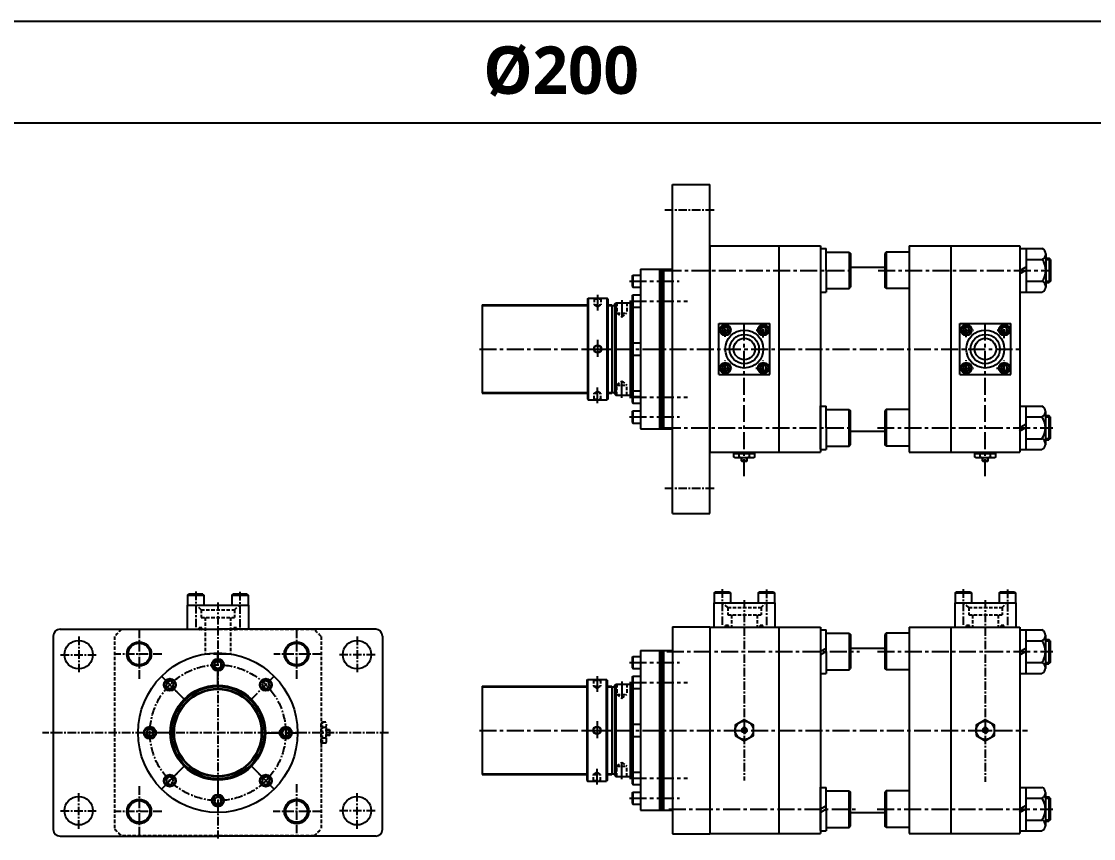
# Model space of a CAD drawing. Extents: x -819 to 9283, y 0 to 5329.
# Drawn here: x 4084 to 5663, y 1960 to 3164 of the extents above; entities that cross this region are included whole.
import ezdxf

# ---------------------------------------------------------------- set-up
doc = ezdxf.new("R2010")
doc.units = 0
doc.header["$LTSCALE"] = 10
doc.header["$MEASUREMENT"] = 0
for name, pattern in [('CENTER', [2, 1.25, -0.25, 0.25, -0.25]), ('CENTERX2', [4, 2.5, -0.5, 0.5, -0.5]), ('HIDDENX2', [0.75, 0.5, -0.25])]:
    doc.linetypes.add(name, pattern=pattern)
doc.layers.get('0').update_dxf_attribs({"linetype": 'CONTINUOUS'})
for name, color, linetype in [('CEN', 1, 'CENTERX2'), ('HID', 2, 'HIDDENX2'), ('ML', 7, 'CONTINUOUS')]:
    doc.layers.add(name, color=color, linetype=linetype)
doc.styles.add('문자', font='romans.shx')

msp = doc.modelspace()

# ---------------------------------------------------------------- linework, layer by layer
for p, q in [((9283.2, 3163.8), (0, 3163.8)), ((9283.2, 3013.8), (0, 3013.8))]:
    msp.add_line(p, q)
at = {"color": 7, "linetype": 'Continuous'}
for p, q in [((5133.3, 2521.9), (5133.3, 2527)), ((5133.3, 2527), (5139.7, 2527)), ((5134.3, 2527), (5134.3, 2529)), ((5134.3, 2529), (5163.5, 2529)), ((5139.7, 2527), (5164.5, 2527)), ((5141.1, 2521.9), (5141.1, 2527)), ((5156.7, 2521.9), (5156.7, 2527)), ((5163.5, 2527), (5163.5, 2529)), ((5164.5, 2521.9), (5164.5, 2527)), ((5488.3, 2521.9), (5488.3, 2527)), ((5488.3, 2527), (5494.7, 2527)), ((5489.3, 2527), (5489.3, 2529)), ((5489.3, 2529), (5518.5, 2529)), ((5494.7, 2527), (5519.5, 2527)), ((5496.1, 2521.9), (5496.1, 2527)), ((5511.7, 2521.9), (5511.7, 2527)), ((5518.5, 2527), (5518.5, 2529)), ((5519.5, 2521.9), (5519.5, 2527)), ((5136.5, 2521), (5161.3, 2521)), ((5144.9, 2521.2), (5144.9, 2521.2)), ((5144.9, 2516.5), (5144.9, 2521)), ((5144.9, 2516.5), (5145.4, 2516)), ((5152.9, 2516.5), (5144.9, 2516.5)), ((5145.4, 2516), (5152.4, 2516)), ((5152.9, 2516.5), (5152.4, 2516)), ((5152.9, 2516.5), (5152.9, 2521)), ((5491.5, 2521), (5516.3, 2521)), ((5499.9, 2521.2), (5499.9, 2521.2)), ((5499.9, 2516.5), (5499.9, 2521)), ((5499.9, 2516.5), (5500.4, 2516)), ((5507.9, 2516.5), (5499.9, 2516.5)), ((5500.4, 2516), (5507.4, 2516)), ((5507.9, 2516.5), (5507.4, 2516)), ((5507.9, 2516.5), (5507.9, 2521))]:
    msp.add_line(p, q, dxfattribs=at)
for points in [[(5135.4, 2111.3), (5148.9, 2103.5), (5162.4, 2111.3), (5162.4, 2126.9), (5148.9, 2134.7), (5135.4, 2126.9)], [(5490.4, 2111.3), (5503.9, 2103.5), (5517.4, 2111.3), (5517.4, 2126.9), (5503.9, 2134.7), (5490.4, 2126.9)], [(5147.5, 2121.6), (5146, 2119.1), (5147.5, 2116.6), (5150.4, 2116.6), (5151.8, 2119.1), (5150.4, 2121.6)], [(5502.5, 2121.6), (5501, 2119.1), (5502.5, 2116.6), (5505.4, 2116.6), (5506.8, 2119.1), (5505.4, 2121.6)]]:
    msp.add_lwpolyline(points, close=True, dxfattribs=at)
for centre, radius in [((5148.9, 2119.1), 13.5), ((5503.9, 2119.1), 13.5), ((5148.9, 2119.1), 3.5), ((5503.9, 2119.1), 3.5)]:
    msp.add_circle(centre, radius, dxfattribs=at)
for centre, radius, start, end in [((5136.5, 2526.6), 5.62, 235.6158, 270), ((5137.2, 2529.2), 8.22, 241.7006, 298.2994), ((5148.9, 2552.3), 31.3, 255.6172, 270.0141), ((5148.9, 2552.3), 31.3, 269.9859, 284.3828), ((5160.6, 2529.2), 8.22, 241.7006, 298.2994), ((5491.5, 2526.6), 5.62, 235.6158, 270), ((5492.2, 2529.2), 8.22, 241.7006, 298.2994), ((5503.9, 2552.3), 31.3, 255.6172, 270.0141), ((5503.9, 2552.3), 31.3, 269.9859, 284.3828), ((5515.6, 2529.2), 8.22, 241.7006, 298.2994)]:
    msp.add_arc(centre, radius, start, end, dxfattribs=at)
at = {"layer": 'CEN'}
for p, q in [((5031.3, 2797), (5309.4, 2797)), ((5346.1, 2797), (5599.9, 2797)), ((4979.9, 2781), (5052.9, 2781)), ((4932.8, 2760.8), (4932.8, 2737.6)), ((4968.4, 2753), (4968.4, 2725.4)), ((4979.9, 2751.7), (5065.4, 2751.7)), ((5148.9, 2493.5), (5148.9, 2718.5)), ((5503.9, 2493.5), (5503.9, 2718.5)), ((4932.8, 2694.4), (4932.8, 2667.5)), ((4758.9, 2681), (5554.4, 2681)), ((4912.2, 2681), (4953.4, 2681)), ((4912.2, 2681), (4953.4, 2681)), ((4932.8, 2601.1), (4932.8, 2624.3)), ((4968.4, 2609), (4968.4, 2636.6)), ((4979.9, 2610.3), (5065.4, 2610.3)), ((4979.9, 2581), (5053.5, 2581)), ((5030.4, 2565), (5305.2, 2565)), ((5344.9, 2565), (5603.4, 2565)), ((5034.8, 2235.1), (5318.6, 2235.1)), ((5345.2, 2235.1), (5603.4, 2235.1)), ((4979.9, 2219.1), (5053.5, 2219.1)), ((4932, 2198.9), (4932, 2175.7)), ((4968.4, 2191.1), (4968.4, 2163.5)), ((4979.9, 2189.8), (5065.4, 2189.8)), ((4932, 2132.5), (4932, 2105.6)), ((4758.9, 2119.1), (5566, 2119.1)), ((4911.4, 2119.1), (4952.6, 2119.1)), ((4911.4, 2119.1), (4952.6, 2119.1)), ((4968.4, 2047.1), (4968.4, 2074.7)), ((4932, 2039.2), (4932, 2062.4)), ((4979.9, 2048.4), (5065.4, 2048.4)), ((4979.9, 2019.1), (5053.5, 2019.1)), ((5037.6, 2003.1), (5313.5, 2003.1)), ((5344.6, 2003.1), (5603.4, 2003.1))]:
    msp.add_line(p, q, dxfattribs=at)
at = {"layer": 'HID'}
for p, q in [((4927.8, 2755), (4926.8, 2756)), ((4927.8, 2755), (4927.8, 2746)), ((4927.8, 2755), (4937.8, 2755)), ((4937.8, 2755), (4938.8, 2756)), ((4937.8, 2755), (4937.8, 2746)), ((4960.9, 2749), (4960.9, 2734)), ((4975.9, 2749), (4975.9, 2734)), ((4927.8, 2746), (4937.8, 2746)), ((4927.8, 2746), (4932.8, 2742.8)), ((4932.8, 2742.8), (4937.8, 2746)), ((4960.9, 2734), (4968.4, 2728.1)), ((4960.9, 2734), (4975.9, 2734)), ((4968.4, 2728.1), (4975.9, 2734)), ((4960.9, 2628), (4968.4, 2633.8)), ((4960.9, 2628), (4975.9, 2628)), ((4960.9, 2613), (4960.9, 2628)), ((4968.4, 2633.8), (4975.9, 2628)), ((4975.9, 2613), (4975.9, 2628)), ((4927.8, 2607), (4926.8, 2606)), ((4927.8, 2616), (4932.8, 2619.1)), ((4927.8, 2607), (4927.8, 2616)), ((4927.8, 2616), (4937.8, 2616)), ((4927.8, 2607), (4937.8, 2607)), ((4932.8, 2619.1), (4937.8, 2616)), ((4937.8, 2607), (4937.8, 2616)), ((4937.8, 2607), (4938.8, 2606)), ((5124.4, 2300.1), (5117.4, 2307.1)), ((5173.5, 2300.1), (5180.4, 2307.1)), ((5479.4, 2300.1), (5472.4, 2307.1)), ((5528.5, 2300.1), (5535.4, 2307.1)), ((4348.8, 2296.7), (4341.9, 2303.6)), ((4348.8, 2296.7), (4348.8, 2285.6)), ((4348.8, 2296.7), (4397.9, 2296.7)), ((4397.9, 2296.7), (4404.9, 2303.6)), ((4397.9, 2296.7), (4397.9, 2285.6)), ((5124.4, 2300.1), (5124.4, 2289.1)), ((5124.4, 2300.1), (5173.5, 2300.1)), ((5173.5, 2300.1), (5173.5, 2289.1)), ((5479.4, 2300.1), (5479.4, 2289.1)), ((5479.4, 2300.1), (5528.5, 2300.1)), ((5528.5, 2300.1), (5528.5, 2289.1)), ((4348.8, 2285.6), (4397.9, 2285.6)), ((4354.6, 2285.6), (4354.6, 2231.6)), ((4392.1, 2285.6), (4392.1, 2231.6)), ((5124.4, 2289.1), (5173.5, 2289.1)), ((5130.2, 2289.1), (5130.2, 2271.1)), ((5167.7, 2289.1), (5167.7, 2271.1)), ((5479.4, 2289.1), (5528.5, 2289.1)), ((5485.2, 2289.1), (5485.2, 2271.1)), ((5522.7, 2289.1), (5522.7, 2271.1)), ((4515.3, 2267.6), (4231.5, 2267.6)), ((4349.9, 2270), (4345.9, 2270)), ((4345.9, 2267.6), (4345.9, 2270)), ((4349.9, 2267.6), (4349.9, 2270)), ((4396.9, 2267.6), (4396.9, 2270)), ((4396.9, 2270), (4400.9, 2270)), ((4400.9, 2270), (4396.9, 2270)), ((4396.9, 2267.6), (4396.9, 2270)), ((4400.9, 2267.6), (4400.9, 2270)), ((4400.9, 2267.6), (4400.9, 2270)), ((5125.4, 2273.5), (5121.4, 2273.5)), ((5121.4, 2271.1), (5121.4, 2273.5)), ((5125.4, 2271.1), (5125.4, 2273.5)), ((5172.4, 2271.1), (5172.4, 2273.5)), ((5172.4, 2273.5), (5176.4, 2273.5)), ((5176.4, 2273.5), (5172.4, 2273.5)), ((5172.4, 2271.1), (5172.4, 2273.5)), ((5176.4, 2271.1), (5176.4, 2273.5)), ((5176.4, 2271.1), (5176.4, 2273.5)), ((5480.4, 2273.5), (5476.4, 2273.5)), ((5476.4, 2271.1), (5476.4, 2273.5)), ((5480.4, 2271.1), (5480.4, 2273.5)), ((5527.4, 2271.1), (5527.4, 2273.5)), ((5527.4, 2273.5), (5531.4, 2273.5)), ((5531.4, 2273.5), (5527.4, 2273.5)), ((5527.4, 2271.1), (5527.4, 2273.5)), ((5531.4, 2271.1), (5531.4, 2273.5)), ((5531.4, 2271.1), (5531.4, 2273.5)), ((4221.4, 2257.5), (4221.4, 1973.7)), ((4525.4, 2257.5), (4525.4, 1973.7)), ((4927, 2193.1), (4926, 2194.1)), ((4927, 2193.1), (4927, 2184.1)), ((4927, 2193.1), (4937, 2193.1)), ((4927, 2184.1), (4937, 2184.1)), ((4927, 2184.1), (4932, 2180.9)), ((4932, 2180.9), (4937, 2184.1)), ((4937, 2193.1), (4938, 2194.1)), ((4937, 2193.1), (4937, 2184.1)), ((4960.9, 2187.1), (4960.9, 2172.1)), ((4975.9, 2187.1), (4975.9, 2172.1)), ((4960.9, 2172.1), (4968.4, 2166.2)), ((4960.9, 2172.1), (4975.9, 2172.1)), ((4968.4, 2166.2), (4975.9, 2172.1)), ((4525.4, 2101), (4525.4, 2130.2)), ((4527.4, 2130.2), (4525.4, 2130.2)), ((4532.4, 2131.2), (4527.4, 2131.2)), ((4527.4, 2106.4), (4527.4, 2131.2)), ((4532.4, 2123.4), (4527.4, 2123.4)), ((4537.9, 2119.6), (4533.1, 2119.6)), ((4538.4, 2119.1), (4533.2, 2119.1)), ((4533.4, 2103.2), (4533.4, 2128)), ((4537.9, 2119.6), (4538.4, 2119.1)), ((4537.9, 2119.6), (4537.9, 2111.6)), ((4538.4, 2112.1), (4538.4, 2119.1)), ((4527.4, 2101), (4525.4, 2101)), ((4532.4, 2107.8), (4527.4, 2107.8)), ((4527.4, 2100), (4527.4, 2106.4)), ((4537.9, 2111.6), (4533.1, 2111.6)), ((4538.4, 2112.1), (4533.2, 2112.1)), ((4537.9, 2111.6), (4538.4, 2112.1)), ((4532.4, 2100), (4527.4, 2100)), ((4960.9, 2066.1), (4968.4, 2071.9)), ((4968.4, 2071.9), (4975.9, 2066.1)), ((4927, 2054.1), (4932, 2057.2)), ((4927, 2045.1), (4927, 2054.1)), ((4927, 2054.1), (4937, 2054.1)), ((4932, 2057.2), (4937, 2054.1)), ((4937, 2045.1), (4937, 2054.1)), ((4960.9, 2066.1), (4975.9, 2066.1)), ((4960.9, 2051.1), (4960.9, 2066.1)), ((4975.9, 2051.1), (4975.9, 2066.1)), ((4927, 2045.1), (4926, 2044.1)), ((4927, 2045.1), (4937, 2045.1)), ((4937, 2045.1), (4938, 2044.1)), ((4515.3, 1963.6), (4231.5, 1963.6))]:
    msp.add_line(p, q, dxfattribs=at)
for centre, radius, start, end in [((4373.4, 2115.6), 208, 133.0374, 136.9626), ((4347.2, 2268.8), 1.2, 90, 270), ((4348.6, 2268.8), 1.2, 270, 90), ((4398.2, 2268.8), 1.2, 90, 270), ((4399.6, 2268.8), 1.2, 270, 90), ((4373.4, 2115.6), 208, 43.0374, 46.9626), ((5122.8, 2272.3), 1.2, 90, 270), ((5124.1, 2272.3), 1.2, 270, 90), ((5173.8, 2272.3), 1.2, 90, 270), ((5175.1, 2272.3), 1.2, 270, 90), ((5477.8, 2272.3), 1.2, 90, 270), ((5479.1, 2272.3), 1.2, 270, 90), ((5528.8, 2272.3), 1.2, 90, 270), ((5530.1, 2272.3), 1.2, 270, 90), ((4525.2, 2127.3), 8.22, 331.7006, 28.2994), ((4502, 2115.6), 31.3, 359.9859, 14.3828), ((4502, 2115.6), 31.3, 345.6172, 0.0141), ((4525.2, 2103.9), 8.22, 331.7006, 28.2994), ((4527.8, 2103.2), 5.62, 325.6158, 0), ((4373.4, 2115.6), 208, 223.0374, 226.9626), ((4373.4, 2115.6), 208, 313.0374, 316.9626)]:
    msp.add_arc(centre, radius, start, end, dxfattribs=at)
at = {"layer": 'ML'}
for p, q in [((5042.9, 2438.5), (5042.9, 2923.5)), ((5042.9, 2923.5), (5097.9, 2923.5)), ((5097.9, 2438.5), (5097.9, 2923.5)), ((5097.9, 2833), (5097.9, 2529)), ((5097.9, 2833), (5260.9, 2833)), ((5199.9, 2833), (5199.9, 2529)), ((5260.9, 2833), (5260.9, 2529)), ((5260.9, 2833), (5260.9, 2529)), ((5260.9, 2829), (5269.3, 2829)), ((5260.9, 2828.6), (5260.9, 2764.6)), ((5269.3, 2797), (5269.3, 2829)), ((5391.9, 2833), (5391.9, 2529)), ((5391.9, 2833), (5554.9, 2833)), ((5452.9, 2833), (5452.9, 2529)), ((5554.9, 2833), (5554.9, 2529)), ((5554.9, 2829), (5587.9, 2829)), ((5563.9, 2829), (5563.9, 2765)), ((5269.3, 2824), (5303.3, 2824)), ((5303.3, 2824), (5305.3, 2822)), ((5303.3, 2824), (5303.3, 2770)), ((5305.3, 2822), (5305.3, 2772)), ((5357.9, 2824), (5355.9, 2822)), ((5355.9, 2822), (5355.9, 2772)), ((5391.9, 2824), (5357.9, 2824)), ((5357.9, 2824), (5357.9, 2770)), ((5563.9, 2813.1), (5587.9, 2813.1)), ((5592.9, 2821.2), (5592.9, 2772)), ((5592.9, 2815), (5597.9, 2815)), ((5597.9, 2815), (5597.9, 2779)), ((5599.9, 2813), (5597.9, 2815)), ((5599.9, 2813), (5599.9, 2781)), ((4995.9, 2798.5), (5042.9, 2798.5)), ((4995.9, 2798.5), (4995.9, 2563.5)), ((5023.9, 2798.5), (5023.9, 2563.5)), ((5025.9, 2798.5), (5025.9, 2563.5)), ((5027.9, 2798.5), (5027.9, 2563.5)), ((5029.9, 2798.5), (5029.9, 2563.5)), ((5269.3, 2797), (5269.3, 2765)), ((5305.3, 2801.9), (5355.9, 2801.9)), ((4983.9, 2789), (4984.9, 2790)), ((4983.9, 2789), (4983.9, 2773)), ((4984.9, 2790), (4995.9, 2790)), ((4984.9, 2790), (4984.9, 2772)), ((5563.9, 2780.8), (5587.9, 2780.8)), ((5599.9, 2781), (5597.9, 2779)), ((4983.9, 2773), (4984.9, 2772)), ((4984.9, 2772), (4995.9, 2772)), ((5260.9, 2765), (5269.3, 2765)), ((5269.3, 2770), (5303.3, 2770)), ((5303.3, 2770), (5305.3, 2772)), ((5357.9, 2770), (5355.9, 2772)), ((5391.9, 2770), (5357.9, 2770)), ((5554.9, 2765), (5587.9, 2765)), ((5592.9, 2779), (5597.9, 2779)), ((4917.8, 2755), (4918.8, 2756)), ((4917.8, 2755), (4917.8, 2607)), ((4918.8, 2756), (4946.8, 2756)), ((4918.8, 2756), (4918.8, 2606)), ((4946.8, 2606), (4946.8, 2756)), ((4947.8, 2755), (4946.8, 2756)), ((4947.8, 2755), (4947.8, 2607)), ((4957.9, 2747), (4959.9, 2749)), ((4959.9, 2749), (4959.9, 2613)), ((4959.9, 2749), (4980.9, 2749)), ((4980.9, 2749), (4983.9, 2750.5)), ((4980.9, 2749), (4980.9, 2613)), ((4983.9, 2759.7), (4984.9, 2760.7)), ((4983.9, 2759.7), (4983.9, 2743.7)), ((4983.9, 2750.5), (4983.9, 2611.5)), ((4984.9, 2760.7), (4984.9, 2742.7)), ((4984.9, 2760.7), (4995.9, 2760.7)), ((4984.9, 2751), (4984.9, 2611)), ((4762.9, 2746), (4762.9, 2616)), ((4762.9, 2745), (4917.8, 2745)), ((4947.8, 2745), (4957.9, 2745)), ((4953.9, 2746), (4953.9, 2616)), ((4957.9, 2747), (4957.9, 2615)), ((4983.9, 2743.7), (4984.9, 2742.7)), ((4984.9, 2742.7), (4995.9, 2742.7)), ((5111.4, 2643.5), (5111.4, 2718.5)), ((5111.4, 2718.5), (5186.4, 2718.5)), ((5186.4, 2643.5), (5186.4, 2718.5)), ((5186.4, 2643.5), (5186.4, 2718.5)), ((5466.4, 2718.5), (5541.4, 2718.5)), ((5466.4, 2643.5), (5466.4, 2718.5)), ((5541.4, 2643.5), (5541.4, 2718.5)), ((5541.4, 2643.5), (5541.4, 2718.5)), ((4983.9, 2689), (4984.9, 2690)), ((4983.9, 2689), (4983.9, 2673)), ((4984.9, 2690), (4984.9, 2672)), ((4984.9, 2690), (4995.9, 2690)), ((4983.9, 2673), (4984.9, 2672)), ((4984.9, 2672), (4995.9, 2672)), ((5111.4, 2643.5), (5186.4, 2643.5)), ((5466.4, 2643.5), (5541.4, 2643.5)), ((4762.9, 2617), (4917.8, 2617)), ((4917.8, 2607), (4918.8, 2606)), ((4918.8, 2606), (4946.8, 2606)), ((4947.8, 2607), (4946.8, 2606)), ((4947.8, 2617), (4957.9, 2617)), ((4957.9, 2615), (4959.9, 2613)), ((4959.9, 2613), (4980.9, 2613)), ((4980.9, 2613), (4984.9, 2611)), ((4983.9, 2618.3), (4984.9, 2619.3)), ((4983.9, 2618.3), (4983.9, 2602.3)), ((4984.9, 2619.3), (4984.9, 2601.3)), ((4984.9, 2619.3), (4995.9, 2619.3)), ((4984.9, 2611), (4995.9, 2611)), ((4983.9, 2602.3), (4984.9, 2601.3)), ((4984.9, 2601.3), (4995.9, 2601.3)), ((5260.9, 2533.3), (5260.9, 2597.3)), ((5260.9, 2597), (5269.3, 2597)), ((5269.3, 2565), (5269.3, 2597)), ((5269.3, 2592), (5303.3, 2592)), ((5303.3, 2592), (5305.3, 2590)), ((5303.3, 2538), (5303.3, 2592)), ((5357.9, 2592), (5355.9, 2590)), ((5391.9, 2592), (5357.9, 2592)), ((5357.9, 2592), (5357.9, 2538)), ((5554.4, 2597), (5587.4, 2597)), ((5563.4, 2597), (5563.4, 2533)), ((4983.9, 2589), (4984.9, 2590)), ((4983.9, 2589), (4983.9, 2573)), ((4984.9, 2590), (4995.9, 2590)), ((4984.9, 2590), (4984.9, 2572)), ((5305.3, 2540), (5305.3, 2590)), ((5355.9, 2590), (5355.9, 2540)), ((5563.4, 2581.1), (5587.4, 2581.1)), ((5592.4, 2589.2), (5592.4, 2540)), ((5592.4, 2583), (5597.4, 2583)), ((5597.4, 2583), (5597.4, 2547)), ((5599.4, 2581), (5597.4, 2583)), ((5599.4, 2581), (5599.4, 2549)), ((4983.9, 2573), (4984.9, 2572)), ((4984.9, 2572), (4995.9, 2572)), ((4995.9, 2563.5), (5042.9, 2563.5)), ((5269.3, 2565), (5269.3, 2533)), ((5305.3, 2560.1), (5355.9, 2560.1)), ((5563.4, 2548.8), (5587.4, 2548.8)), ((5592.4, 2547), (5597.4, 2547)), ((5599.4, 2549), (5597.4, 2547)), ((5097.9, 2529), (5260.9, 2529)), ((5260.9, 2533), (5269.3, 2533)), ((5269.3, 2538), (5303.3, 2538)), ((5303.3, 2538), (5305.3, 2540)), ((5357.9, 2538), (5355.9, 2540)), ((5391.9, 2538), (5357.9, 2538)), ((5391.9, 2529), (5554.9, 2529)), ((5554.4, 2533), (5587.4, 2533)), ((5042.9, 2438.5), (5097.9, 2438.5)), ((5104.4, 2321.6), (5105.9, 2323.1)), ((5104.4, 2321.6), (5104.4, 2307.1)), ((5104.4, 2321.6), (5128.4, 2321.6)), ((5105.9, 2323.1), (5126.9, 2323.1)), ((5126.9, 2323.1), (5128.4, 2321.6)), ((5128.4, 2321.6), (5128.4, 2307.1)), ((5169.4, 2321.6), (5170.9, 2323.1)), ((5169.4, 2321.6), (5169.4, 2307.1)), ((5169.4, 2321.6), (5193.4, 2321.6)), ((5170.9, 2323.1), (5191.9, 2323.1)), ((5191.9, 2323.1), (5193.4, 2321.6)), ((5193.4, 2321.6), (5193.4, 2307.1)), ((5459.4, 2321.6), (5460.9, 2323.1)), ((5459.4, 2321.6), (5483.4, 2321.6)), ((5459.4, 2321.6), (5459.4, 2307.1)), ((5460.9, 2323.1), (5481.9, 2323.1)), ((5481.9, 2323.1), (5483.4, 2321.6)), ((5483.4, 2321.6), (5483.4, 2307.1)), ((5524.4, 2321.6), (5525.9, 2323.1)), ((5524.4, 2321.6), (5548.4, 2321.6)), ((5524.4, 2321.6), (5524.4, 2307.1)), ((5525.9, 2323.1), (5546.9, 2323.1)), ((5546.9, 2323.1), (5548.4, 2321.6)), ((5548.4, 2321.6), (5548.4, 2307.1)), ((4328.9, 2318.1), (4330.4, 2319.6)), ((4328.9, 2318.1), (4352.9, 2318.1)), ((4328.9, 2318.1), (4328.9, 2303.6)), ((4351.4, 2319.6), (4330.4, 2319.6)), ((4351.4, 2319.6), (4352.9, 2318.1)), ((4352.9, 2318.1), (4352.9, 2303.6)), ((4393.9, 2318.1), (4395.4, 2319.6)), ((4393.9, 2318.1), (4417.9, 2318.1)), ((4393.9, 2318.1), (4393.9, 2303.6)), ((4416.4, 2319.6), (4395.4, 2319.6)), ((4416.4, 2319.6), (4417.9, 2318.1)), ((4417.9, 2318.1), (4417.9, 2303.6)), ((5103.9, 2307.1), (5193.9, 2307.1)), ((5103.9, 2307.1), (5103.9, 2271.1)), ((5193.9, 2307.1), (5193.9, 2271.1)), ((5458.9, 2307.1), (5458.9, 2271.1)), ((5458.9, 2307.1), (5548.9, 2307.1)), ((5548.9, 2307.1), (5548.9, 2271.1)), ((4328.4, 2303.6), (4328.4, 2267.6)), ((4328.4, 2303.6), (4418.4, 2303.6)), ((4418.4, 2303.6), (4418.4, 2267.6)), ((4140.9, 2268.1), (4373.4, 2268.1)), ((4605.9, 2268.1), (4373.4, 2268.1)), ((5042.9, 2271.6), (5097.9, 2271.6)), ((5042.9, 2271.6), (5042.9, 1966.6)), ((5097.9, 2271.6), (5097.9, 1966.6)), ((5097.9, 2271.1), (5260.9, 2271.1)), ((5097.9, 2271.1), (5097.9, 1967.1)), ((5199.9, 2271.1), (5199.9, 1967.1)), ((5260.9, 2271.1), (5260.9, 1967.1)), ((5260.9, 2267.1), (5269.3, 2267.1)), ((5260.9, 2266.7), (5260.9, 2202.7)), ((5269.3, 2235.1), (5269.3, 2267.1)), ((5269.3, 2262.1), (5303.3, 2262.1)), ((5303.3, 2262.1), (5305.3, 2260.1)), ((5303.3, 2262.1), (5303.3, 2208.1)), ((5305.3, 2260.1), (5305.3, 2210.1)), ((5357.9, 2262.1), (5355.9, 2260.1)), ((5355.9, 2260.1), (5355.9, 2210.1)), ((5357.9, 2262.1), (5357.9, 2208.1)), ((5391.9, 2262.1), (5357.9, 2262.1)), ((5391.9, 2271.1), (5391.9, 1967.1)), ((5391.9, 2271.1), (5554.9, 2271.1)), ((5452.9, 2271.1), (5452.9, 1967.1)), ((5554.9, 2271.1), (5554.9, 1967.1)), ((5554.9, 2267.1), (5587.4, 2267.1)), ((5563.4, 2267.1), (5563.4, 2203.1)), ((5592.4, 2259.3), (5592.4, 2210.1)), ((4130.9, 2258.1), (4130.9, 1973.1)), ((4615.9, 2258.1), (4615.9, 2115.6)), ((5563.4, 2251.2), (5587.4, 2251.2)), ((5592.4, 2253.1), (5597.4, 2253.1)), ((5597.4, 2253.1), (5597.4, 2217.1)), ((5599.4, 2251.1), (5597.4, 2253.1)), ((5599.4, 2251.1), (5599.4, 2219.1)), ((4983.9, 2227.1), (4984.9, 2228.1)), ((4983.9, 2227.1), (4983.9, 2211.1)), ((4984.9, 2228.1), (4995.9, 2228.1)), ((4984.9, 2228.1), (4984.9, 2210.1)), ((4995.9, 2236.6), (5042.9, 2236.6)), ((4995.9, 2236.6), (4995.9, 2001.6)), ((5023.9, 2236.6), (5023.9, 2001.6)), ((5025.9, 2236.6), (5025.9, 2001.6)), ((5027.9, 2236.6), (5027.9, 2001.6)), ((5029.9, 2236.6), (5029.9, 2001.6)), ((5269.3, 2235.1), (5269.3, 2203.1)), ((5305.3, 2240), (5355.9, 2240)), ((4983.9, 2211.1), (4984.9, 2210.1)), ((5563.4, 2218.9), (5587.4, 2218.9)), ((5592.4, 2217.1), (5597.4, 2217.1)), ((5599.4, 2219.1), (5597.4, 2217.1)), ((4983.9, 2197.8), (4984.9, 2198.8)), ((4983.9, 2197.8), (4983.9, 2181.8)), ((4984.9, 2210.1), (4995.9, 2210.1)), ((4984.9, 2198.8), (4995.9, 2198.8)), ((4984.9, 2198.8), (4984.9, 2180.8)), ((5260.9, 2203.1), (5269.3, 2203.1)), ((5269.3, 2208.1), (5303.3, 2208.1)), ((5303.3, 2208.1), (5305.3, 2210.1)), ((5357.9, 2208.1), (5355.9, 2210.1)), ((5391.9, 2208.1), (5357.9, 2208.1)), ((5554.9, 2203.1), (5587.4, 2203.1)), ((4762.9, 2184.1), (4762.9, 2054.1)), ((4762.9, 2183.1), (4917, 2183.1)), ((4917, 2193.1), (4918, 2194.1)), ((4917, 2193.1), (4917, 2045.1)), ((4918, 2194.1), (4918, 2044.1)), ((4918, 2194.1), (4946, 2194.1)), ((4946, 2044.1), (4946, 2194.1)), ((4947, 2193.1), (4946, 2194.1)), ((4947, 2193.1), (4947, 2045.1)), ((4947, 2183.1), (4957.9, 2183.1)), ((4953.9, 2184.1), (4953.9, 2054.1)), ((4957.9, 2185.1), (4959.9, 2187.1)), ((4957.9, 2185.1), (4957.9, 2053.1)), ((4959.9, 2187.1), (4959.9, 2051.1)), ((4959.9, 2187.1), (4980.9, 2187.1)), ((4980.9, 2187.1), (4983.9, 2188.6)), ((4980.9, 2187.1), (4980.9, 2051.1)), ((4983.9, 2188.6), (4983.9, 2049.6)), ((4983.9, 2181.8), (4984.9, 2180.8)), ((4984.9, 2189.1), (4984.9, 2049.1)), ((4984.9, 2180.8), (4995.9, 2180.8)), ((4983.9, 2127.1), (4984.9, 2128.1)), ((4983.9, 2127.1), (4983.9, 2111.1)), ((4984.9, 2128.1), (4984.9, 2110.1)), ((4984.9, 2128.1), (4995.9, 2128.1)), ((4525.4, 2107.6), (4525.4, 2093.6)), ((4615.9, 1973.1), (4615.9, 2115.6)), ((4983.9, 2111.1), (4984.9, 2110.1)), ((4984.9, 2110.1), (4995.9, 2110.1)), ((4762.9, 2055.1), (4917, 2055.1)), ((4947, 2055.1), (4953.9, 2055.1)), ((4947, 2055.1), (4957.9, 2055.1)), ((4957.9, 2053.1), (4959.9, 2051.1)), ((4983.9, 2056.4), (4984.9, 2057.4)), ((4983.9, 2056.4), (4983.9, 2040.4)), ((4984.9, 2057.4), (4995.9, 2057.4)), ((4984.9, 2057.4), (4984.9, 2039.4)), ((4917, 2045.1), (4918, 2044.1)), ((4918, 2044.1), (4946, 2044.1)), ((4947, 2045.1), (4946, 2044.1)), ((4959.9, 2051.1), (4980.9, 2051.1)), ((4980.9, 2051.1), (4983.9, 2049.6)), ((4983.9, 2040.4), (4984.9, 2039.4)), ((4984.9, 2039.4), (4995.9, 2039.4)), ((4983.9, 2027.1), (4984.9, 2028.1)), ((4983.9, 2027.1), (4983.9, 2011.1)), ((4984.9, 2028.1), (4995.9, 2028.1)), ((4984.9, 2028.1), (4984.9, 2010.1)), ((5260.9, 1971.4), (5260.9, 2035.4)), ((5260.9, 2035.1), (5269.3, 2035.1)), ((5269.3, 2003.1), (5269.3, 2035.1)), ((5269.3, 2030.1), (5303.3, 2030.1)), ((5303.3, 2030.1), (5305.3, 2028.1)), ((5303.3, 1976.1), (5303.3, 2030.1)), ((5305.3, 1978.1), (5305.3, 2028.1)), ((5357.9, 2030.1), (5355.9, 2028.1)), ((5355.9, 2028.1), (5355.9, 1978.1)), ((5391.9, 2030.1), (5357.9, 2030.1)), ((5357.9, 2030.1), (5357.9, 1976.1)), ((5554.9, 2035.1), (5587.4, 2035.1)), ((5563.4, 2035.1), (5563.4, 1971.1)), ((5592.4, 2027.3), (5592.4, 1978.1)), ((4983.9, 2011.1), (4984.9, 2010.1)), ((4984.9, 2010.1), (4995.9, 2010.1)), ((5563.4, 2019.2), (5587.4, 2019.2)), ((5592.4, 2021.1), (5597.4, 2021.1)), ((5597.4, 2021.1), (5597.4, 1985.1)), ((5599.4, 2019.1), (5597.4, 2021.1)), ((5599.4, 2019.1), (5599.4, 1987.1)), ((4995.9, 2001.6), (5042.9, 2001.6)), ((5269.3, 2003.1), (5269.3, 1971.1)), ((5305.3, 1998.2), (5355.9, 1998.2)), ((5269.3, 1976.1), (5303.3, 1976.1)), ((5303.3, 1976.1), (5305.3, 1978.1)), ((5357.9, 1976.1), (5355.9, 1978.1)), ((5391.9, 1976.1), (5357.9, 1976.1)), ((5563.4, 1986.9), (5587.4, 1986.9)), ((5592.4, 1985.1), (5597.4, 1985.1)), ((5599.4, 1987.1), (5597.4, 1985.1)), ((4140.9, 1963.1), (4373.4, 1963.1)), ((4605.9, 1963.1), (4373.4, 1963.1)), ((5042.9, 1966.6), (5097.9, 1966.6)), ((5097.9, 1967.1), (5260.9, 1967.1)), ((5260.9, 1971.1), (5269.3, 1971.1)), ((5391.9, 1967.1), (5554.9, 1967.1)), ((5554.9, 1971.1), (5587.4, 1971.1))]:
    msp.add_line(p, q, dxfattribs=at)
at = {"layer": 'ML', "color": 1, "linetype": 'CENTER'}
for p, q in [((5031.8, 2886), (5106, 2886)), ((5120.9, 2698.8), (5120.9, 2718.5)), ((5176.9, 2698.2), (5176.9, 2718.5)), ((5475.9, 2698.6), (5475.9, 2718.5)), ((5531.9, 2697.8), (5531.9, 2718.5)), ((5111.4, 2709), (5131.4, 2709)), ((5166.3, 2709), (5186.4, 2709)), ((5466.4, 2709), (5486.8, 2709)), ((5521.2, 2709), (5541.4, 2709)), ((5531.9, 2697), (5531.9, 2697.7)), ((5120.9, 2643.5), (5120.9, 2664.1)), ((5176.9, 2643.5), (5176.9, 2663.9)), ((5475.9, 2643.5), (5475.9, 2664.5)), ((5531.9, 2643.5), (5531.9, 2664.2)), ((5111.4, 2653), (5131.6, 2653)), ((5165.9, 2653), (5186.4, 2653)), ((5466.4, 2653), (5487.1, 2653)), ((5520.5, 2653), (5541.4, 2653)), ((5031.8, 2476), (5106, 2476)), ((4340.9, 2323.6), (4340.9, 2267.6)), ((4405.9, 2323.1), (4405.9, 2267.6)), ((5116.4, 2327.1), (5116.4, 2271.1)), ((5181.4, 2326.6), (5181.4, 2271.1)), ((5471.4, 2327.1), (5471.4, 2271.1)), ((5536.4, 2326.6), (5536.4, 2271.1)), ((4373.4, 2307.6), (4373.4, 2263.6)), ((5148.9, 2311.1), (5148.9, 2045)), ((5503.9, 2311.1), (5503.9, 2043.4)), ((4257.4, 2267.6), (4257.4, 2192.9)), ((4373.4, 2271.6), (4373.4, 1959.6)), ((4489.4, 2267.6), (4489.4, 2192.7)), ((4168.4, 2257.2), (4168.4, 2204)), ((4578.4, 2257.2), (4578.4, 2204)), ((4141.8, 2230.6), (4195, 2230.6)), ((4290.7, 2231.6), (4221.4, 2231.6)), ((4525.4, 2231.6), (4455.8, 2231.6)), ((4605, 2230.6), (4551.8, 2230.6)), ((4323.9, 2165.1), (4290.3, 2198.7)), ((4422.9, 2165.1), (4456.5, 2198.7)), ((4624.6, 2115.6), (4114.9, 2115.6)), ((4323.9, 2066.1), (4290.3, 2032.5)), ((4422.9, 2066.1), (4456.5, 2032.5)), ((4489.4, 2039.9), (4489.4, 1963.6)), ((4168.4, 1974), (4168.4, 2027.2)), ((4257.4, 2036.8), (4257.4, 1963.6)), ((4578.4, 1974), (4578.4, 2027.2)), ((4141.8, 2000.6), (4195, 2000.6)), ((4290.8, 1999.6), (4221.4, 1999.6)), ((4525.4, 1999.6), (4454.9, 1999.6)), ((4605, 2000.6), (4551.8, 2000.6))]:
    msp.add_line(p, q, dxfattribs=at)
at = {"layer": 'ML', "color": 2}
for p, q in [((5592.9, 2813), (5599.9, 2813)), ((5554.9, 2797), (5563.9, 2802.1)), ((5554.9, 2792.1), (5563.9, 2797.3)), ((5592.9, 2781), (5599.9, 2781)), ((4762.9, 2746), (4917.8, 2746)), ((4947.8, 2746), (4953.9, 2746)), ((4762.9, 2616), (4917.8, 2616)), ((4947.8, 2616), (4953.9, 2616)), ((5592.4, 2581), (5599.4, 2581)), ((5554.4, 2565), (5563.4, 2570.1)), ((5554.4, 2560.1), (5563.4, 2565.3)), ((5592.4, 2549), (5599.4, 2549)), ((5145.4, 2521.2), (5145.4, 2521.2)), ((5145.4, 2516), (5145.4, 2521)), ((5152.4, 2516), (5152.4, 2521)), ((5500.4, 2521.2), (5500.4, 2521.2)), ((5500.4, 2516), (5500.4, 2521)), ((5507.4, 2516), (5507.4, 2521)), ((5592.4, 2251.1), (5599.4, 2251.1)), ((5269.6, 2239.9), (5261.2, 2235.1)), ((5269.6, 2235.1), (5261.2, 2230.2)), ((5554.4, 2235.1), (5563.4, 2240.2)), ((5554.4, 2230.2), (5563.4, 2235.4)), ((5592.4, 2219.1), (5599.4, 2219.1)), ((4762.9, 2184.1), (4917, 2184.1)), ((4947, 2184.1), (4953.9, 2184.1)), ((4762.9, 2054.1), (4917, 2054.1)), ((4947, 2054.1), (4953.9, 2054.1)), ((5269.3, 2007.9), (5260.9, 2003.1)), ((5554.4, 2003.1), (5563.4, 2008.2)), ((5592.4, 2019.1), (5599.4, 2019.1)), ((5269.3, 2003.1), (5260.9, 1998.2)), ((5554.4, 1998.2), (5563.4, 2003.4)), ((5592.4, 1987.1), (5599.4, 1987.1))]:
    msp.add_line(p, q, dxfattribs=at)
at = {"layer": 'ML', "color": 1, "linetype": 'CENTERX2'}
for p, q in [((4392.1, 2231.6), (4354.6, 2231.6)), ((4373.4, 2185.6), (4373.4, 2233.1)), ((4373.4, 2185.6), (4373.4, 2233.1)), ((4323.9, 2165.1), (4290.3, 2198.7)), ((4303.4, 2115.6), (4255.9, 2115.6)), ((4303.4, 2115.6), (4255.9, 2115.6)), ((4443.4, 2115.6), (4490.9, 2115.6)), ((4443.4, 2115.6), (4490.9, 2115.6)), ((4323.9, 2066.1), (4290.3, 2032.5)), ((4422.9, 2066.1), (4456.5, 2032.5)), ((4373.4, 2045.6), (4373.4, 1998.1)), ((4373.4, 2045.6), (4373.4, 1998.1))]:
    msp.add_line(p, q, dxfattribs=at)
at = {"layer": 'ML'}
for points in [[(5124.9, 2711.3), (5120.9, 2713.6), (5116.9, 2711.3), (5116.9, 2706.7), (5120.9, 2704.3), (5124.9, 2706.7)], [(5180.9, 2711.3), (5176.9, 2713.6), (5172.9, 2711.3), (5172.9, 2706.7), (5176.9, 2704.3), (5180.9, 2706.7)], [(5479.9, 2711.3), (5475.9, 2713.6), (5471.9, 2711.3), (5471.9, 2706.7), (5475.9, 2704.3), (5479.9, 2706.7)], [(5535.9, 2711.3), (5531.9, 2713.6), (5527.9, 2711.3), (5527.9, 2706.7), (5531.9, 2704.3), (5535.9, 2706.7)], [(5124.9, 2655.3), (5120.9, 2657.6), (5116.9, 2655.3), (5116.9, 2650.7), (5120.9, 2648.3), (5124.9, 2650.7)], [(5180.9, 2655.3), (5176.9, 2657.6), (5172.9, 2655.3), (5172.9, 2650.7), (5176.9, 2648.3), (5180.9, 2650.7)], [(5479.9, 2655.3), (5475.9, 2657.6), (5471.9, 2655.3), (5471.9, 2650.7), (5475.9, 2648.3), (5479.9, 2650.7)], [(5535.9, 2655.3), (5531.9, 2657.6), (5527.9, 2655.3), (5527.9, 2650.7), (5531.9, 2648.3), (5535.9, 2650.7)], [(4368.5, 2212.6), (4373.5, 2209.8), (4378.5, 2212.8), (4378.3, 2218.6), (4373.3, 2221.4), (4368.3, 2218.4)], [(4301.3, 2180.7), (4306.9, 2182.3), (4308.2, 2187.9), (4304, 2191.9), (4298.5, 2190.3), (4297.1, 2184.7)], [(4438.5, 2187.7), (4440.1, 2182.1), (4445.7, 2180.8), (4449.7, 2185), (4448.1, 2190.5), (4442.5, 2191.9)], [(4276.4, 2110.7), (4279.2, 2115.7), (4276.2, 2120.7), (4270.4, 2120.5), (4267.6, 2115.5), (4270.6, 2110.5)], [(4470.4, 2120.5), (4467.6, 2115.5), (4470.6, 2110.5), (4476.4, 2110.7), (4479.2, 2115.7), (4476.2, 2120.7)], [(4308.3, 2043.5), (4306.7, 2049.1), (4301.1, 2050.4), (4297.1, 2046.2), (4298.7, 2040.7), (4304.3, 2039.4)], [(4445.5, 2050.5), (4439.9, 2048.9), (4438.6, 2043.3), (4442.8, 2039.3), (4448.3, 2040.9), (4449.6, 2046.5)], [(4378.3, 2018.6), (4373.3, 2021.4), (4368.3, 2018.4), (4368.5, 2012.6), (4373.5, 2009.8), (4378.5, 2012.8)]]:
    msp.add_lwpolyline(points, close=True, dxfattribs=at)
for centre, radius in [((5120.9, 2709), 8), ((5176.9, 2709), 8), ((5475.9, 2709), 8), ((5531.9, 2709), 8), ((5120.9, 2709), 7), ((5148.9, 2681), 28), ((5148.9, 2681), 21.6), ((5176.9, 2709), 7), ((5475.9, 2709), 7), ((5503.9, 2681), 28), ((5503.9, 2681), 21.6), ((5531.9, 2709), 7), ((4932.8, 2681), 5.7), ((4932.8, 2681), 5), ((5148.9, 2681), 15.8), ((5503.9, 2681), 15.8), ((5120.9, 2653), 8), ((5120.9, 2653), 7), ((5176.9, 2653), 8), ((5176.9, 2653), 7), ((5475.9, 2653), 8), ((5475.9, 2653), 7), ((5531.9, 2653), 8), ((5531.9, 2653), 7), ((4168.4, 2230.6), 21), ((4257.4, 2231.6), 18), ((4489.4, 2231.6), 18), ((4578.4, 2230.6), 21), ((4373.4, 2115.6), 117.5), ((4373.4, 2215.6), 9), ((4373.4, 2215.6), 8), ((4302.7, 2186.3), 9), ((4444.1, 2186.3), 9), ((4302.7, 2186.3), 8), ((4373.4, 2115.6), 70), ((4373.4, 2115.6), 68), ((4373.4, 2115.6), 64), ((4444.1, 2186.3), 8), ((4273.4, 2115.6), 9), ((4273.4, 2115.6), 8), ((4473.4, 2115.6), 9), ((4473.4, 2115.6), 8), ((4932, 2119.1), 5.7), ((4932, 2119.1), 5), ((4302.7, 2044.9), 9), ((4444.1, 2044.9), 9), ((4302.7, 2044.9), 8), ((4444.1, 2044.9), 8), ((4168.4, 2000.6), 21), ((4373.4, 2015.6), 9), ((4373.4, 2015.6), 8), ((4578.4, 2000.6), 21), ((4257.4, 1999.6), 18), ((4489.4, 1999.6), 18)]:
    msp.add_circle(centre, radius, dxfattribs=at)
at = {"layer": 'ML', "color": 2}
for centre, radius in [((4257.4, 2231.6), 16), ((4489.4, 2231.6), 16), ((4373.4, 2115.6), 65), ((4257.4, 1999.6), 16), ((4489.4, 1999.6), 16)]:
    msp.add_circle(centre, radius, dxfattribs=at)
at = {"layer": 'ML', "color": 1, "linetype": 'CENTER'}
msp.add_circle((4373.4, 2115.6), 100, dxfattribs=at)
at = {"layer": 'ML'}
for centre, radius, start, end in [((5584.1, 2821), 8.8, 295.5894, 64.4106), ((5564.4, 2797), 28.5, 325.535, 34.465), ((5584.2, 2772.9), 8.77, 295.1493, 64.8507), ((5583.6, 2589), 8.8, 295.5894, 64.4106), ((5563.9, 2565), 28.5, 325.535, 34.465), ((5583.7, 2540.9), 8.77, 295.1493, 64.8507), ((4140.9, 2258.1), 10, 90, 180), ((4605.9, 2258.1), 10, 0, 90), ((5583.6, 2259.1), 8.8, 295.5894, 64.4106), ((5563.9, 2235.1), 28.5, 325.535, 34.465), ((5583.7, 2211), 8.77, 295.1493, 64.8507), ((5583.6, 2027.1), 8.8, 295.5894, 64.4106), ((5563.9, 2003.1), 28.5, 325.535, 34.465), ((5583.7, 1979), 8.77, 295.1493, 64.8507), ((4140.9, 1973.1), 10, 180, 270), ((4605.9, 1973.1), 10, 270, 0)]:
    msp.add_arc(centre, radius, start, end, dxfattribs=at)
at = {"layer": 'ML', "color": 2}
for centre in [(5148.9, 2119.1), (5503.9, 2119.1)]:
    msp.add_arc(centre, 4, 270, 180, dxfattribs=at)

# ---------------------------------------------------------------- texts
at = {"insert": (4764.5, 3127), "char_height": 70, "attachment_point": 1, "style": '문자'}
msp.add_mtext_dynamic_manual_height_columns('{\\fMalgun Gothic|b1|i0|c129|p50;%%C200}', width=124.533, gutter_width=16, heights=[-75.6], dxfattribs=at)

doc.saveas('drawing.dxf')
